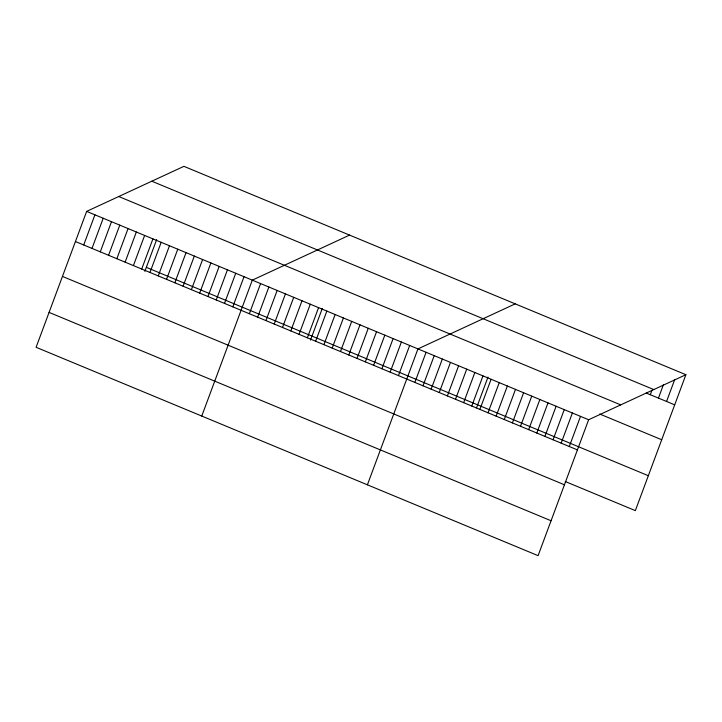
<?xml version="1.0" encoding="UTF-8"?>
<svg xmlns="http://www.w3.org/2000/svg" width="722" height="722" viewBox="0 0 722 722"><rect width="100%" height="100%" fill="white"/><g stroke="black" fill="none" stroke-linecap="round" stroke-linejoin="round"><path stroke-width="1.08" d="M86.649 211.384L36.1 347.291L538.089 555.66L588.629 419.744L685.9 374.709L183.911 166.34L86.649 211.384L588.629 419.744M83.716 244.966L94.925 214.822M92.001 248.404L103.21 218.261M100.286 251.843L111.495 221.699M108.571 255.272L119.78 225.138M116.847 258.711L128.056 228.576M125.132 262.149L136.341 232.015M133.417 265.588L144.626 235.453M141.702 269.026L152.911 238.892M144.86 271.337L156.665 239.605M149.977 272.465L161.186 242.321M158.262 275.903L169.471 245.76M166.547 279.342L177.756 249.198M174.832 282.78L186.041 252.637M183.108 286.219L194.317 256.075M191.393 289.657L202.602 259.514M199.678 293.096L210.887 262.952M207.963 296.534L219.172 266.391M216.239 299.973L227.448 269.829M224.524 303.411L235.733 273.268M232.809 306.85L244.018 276.707M201.754 416.053L252.303 280.145L349.565 235.101M249.37 313.718L260.588 283.584M257.655 317.157L268.864 287.022M265.94 320.595L277.149 290.461M274.225 324.034L285.434 293.899M282.51 327.472L293.719 297.338M290.785 330.911L301.995 300.767M299.07 334.349L310.279 304.206M307.355 337.788L318.564 307.644M310.523 340.098L322.319 308.366M315.64 341.226L326.849 311.083M323.916 344.665L335.125 314.521M332.201 348.103L343.41 317.96M340.486 351.542L351.695 321.398M348.771 354.98L359.98 324.837M357.047 358.419L368.256 328.275M365.332 361.857L376.541 331.714M373.617 365.296L384.826 335.152M381.902 368.725L393.111 338.591M390.178 372.164L401.387 342.029M398.463 375.602L409.672 345.468M367.408 484.814L417.957 348.906L515.228 303.863M414.87 382.416L426.088 352.273M423.002 385.792L434.211 355.648M431.133 389.167L442.342 359.024M439.256 392.533L450.465 362.399M447.387 395.909L458.596 365.774M455.51 399.284L466.719 369.141M463.641 402.659L474.85 372.516M471.764 406.035L482.973 375.891M476.547 407.858L487.982 377.128M479.895 409.401L491.104 379.267M488.018 412.776L499.227 382.642M496.149 416.152L507.358 386.008M504.281 419.527L515.49 389.384M512.403 422.902L523.612 392.759M520.535 426.269L531.744 396.134M528.657 429.644L539.866 399.501M536.789 433.019L547.998 402.876M544.911 436.395L556.12 406.251M553.043 439.77L564.252 409.627M561.165 443.137L572.375 413.002M569.297 446.512L580.506 416.368M650.305 394.726L651.858 390.566M658.437 398.102L663.464 384.591M666.559 401.477L674.682 379.646M685.9 374.709L635.351 510.616L565.254 481.52M151.81 181.204L653.798 389.573M646.244 393.039L674.691 404.843M118.742 196.519L620.73 404.88M599.738 414.031L661.713 439.752M146.349 267.348L648.338 475.717M75.431 241.527L577.419 449.887M62.453 276.427L564.442 484.787M49.078 312.391L551.067 520.752"/></g></svg>
